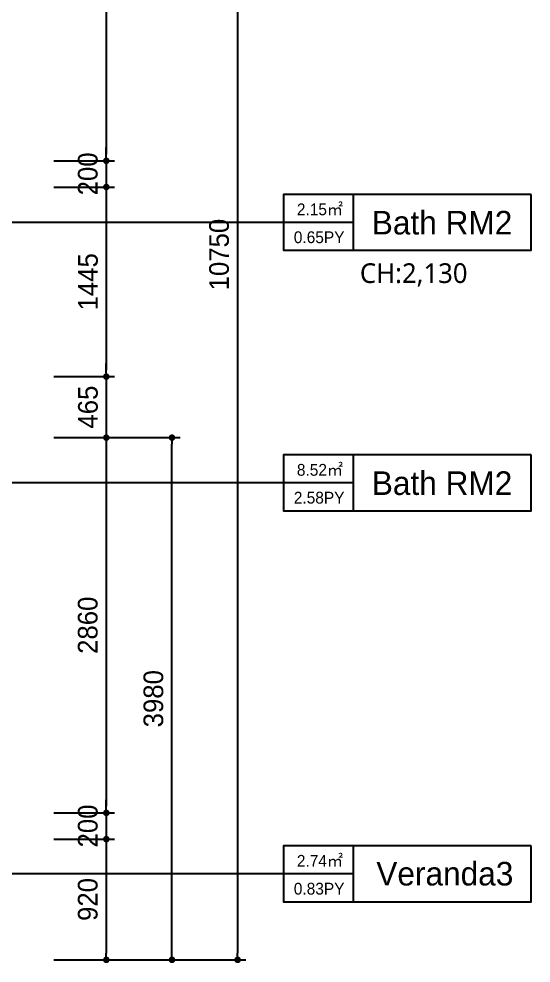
# Model space of a CAD drawing. Header units: millimetres. Extents: x 0 to 400063, y 963 to 238763.
# Drawn here: x 59537 to 63438, y 150548 to 157744 of the extents above; entities that cross this region are included whole.
import ezdxf
from ezdxf.enums import TextEntityAlignment as Align

# ---------------------------------------------------------------- set-up
doc = ezdxf.new("R2010")
doc.units = ezdxf.units.MM
doc.header["$LTSCALE"] = 40
doc.header["$PDMODE"] = 34
doc.layers.get('Defpoints').update_dxf_attribs({"color": 249})
for name, color, linetype in [('DIM', 8, 'Continuous'), ('GPG-TEXT', 3, 'Continuous'), ('SOL253', 253, 'Continuous'), ('TEXT', 4, 'Continuous')]:
    doc.layers.add(name, color=color, linetype=linetype)
doc.styles.add('GHS', font='stylu.ttf')
doc.styles.add('HY울릉도L', font='HYWULM.TTF')
doc.styles.add('스타일1', font='malgunsl.ttf')
doc.styles.add('울릉도 L', font='HYWULM.TTF')
doc.dimstyles.new('황금손50', dxfattribs={"dimscale": 50, "dimtxt": 3, "dimasz": 1, "dimexe": 1.25, "dimexo": 2, "dimgap": 1.25, "dimtad": 1, "dimdec": 0, "dimzin": 9, "dimtxsty": '울릉도 L', "dimblk": 'DOT', "dimcen": 2.5, "dimclrd": 1, "dimclre": 1, "dimadec": 0, "dimazin": 0, "dimtfac": 1, "dimtdec": 0, "dimtix": 1, "dimtmove": 0, "dimatfit": 2, "dimldrblk": 'DOT', "dimfxl": 0, "dimarcsym": 0})

# ---------------------------------------------------------------- blocks, each defined once
blk = doc.blocks.new('_Dot')
at = {"color": 0, "lineweight": -2}
blk.add_line((-0.5, 0), (-1, 0), dxfattribs=at)
at = {"color": 0, "const_width": 0.5}
blk.add_lwpolyline([(-0.25, 0, 1), (0.25, 0, 1)], format="xyb", close=True, dxfattribs=at)
blk = doc.blocks.new('*D345')
at = {"layer": 'Defpoints', "color": 0}
for p in [(59702.5, 159922.5), (59702.5, 156662.5), (60202.5, 156662.5)]:
    blk.add_point(p, dxfattribs=at)
at = {"layer": 'DIM', "color": 1, "lineweight": -2}
for p, q in [((59802.5, 159922.5), (60265, 159922.5)), ((60202.5, 159872.5), (60202.5, 156712.5)), ((59802.5, 156662.5), (60265, 156662.5))]:
    blk.add_line(p, q, dxfattribs=at)
at = {"layer": 'DIM', "color": 1, "lineweight": -2, "xscale": 50, "yscale": 50, "zscale": 50}
for p, rotation in [((60202.5, 159922.5), 90), ((60202.5, 156662.5), 270)]:
    blk.add_blockref('_Dot', p, dxfattribs=dict(at, rotation=rotation))
at = {"layer": 'DIM', "color": 0, "insert": (60061.9, 158292.5), "char_height": 150, "attachment_point": 5, "rotation": 90, "style": '울릉도 L'}
blk.add_mtext('3260', dxfattribs=at)
blk = doc.blocks.new('*D346')
at = {"layer": 'Defpoints', "color": 0}
for p in [(59702.5, 156662.5), (59702.5, 156462.5), (60202.5, 156462.5)]:
    blk.add_point(p, dxfattribs=at)
at = {"layer": 'DIM', "color": 1, "lineweight": -2}
for p, q in [((60202.5, 156712.5), (60202.5, 156762.5)), ((59802.5, 156662.5), (60265, 156662.5)), ((60202.5, 156662.5), (60202.5, 156462.5)), ((59802.5, 156462.5), (60265, 156462.5)), ((60202.5, 156412.5), (60202.5, 156362.5))]:
    blk.add_line(p, q, dxfattribs=at)
at = {"layer": 'DIM', "color": 1, "lineweight": -2, "xscale": 50, "yscale": 50, "zscale": 50}
for p, rotation in [((60202.5, 156662.5), 270), ((60202.5, 156462.5), 90)]:
    blk.add_blockref('_Dot', p, dxfattribs=dict(at, rotation=rotation))
at = {"layer": 'DIM', "color": 0, "insert": (60062, 156562.5), "char_height": 150, "attachment_point": 5, "rotation": 90, "style": '울릉도 L'}
blk.add_mtext('200', dxfattribs=at)
blk = doc.blocks.new('*D347')
at = {"layer": 'Defpoints', "color": 0}
for p in [(59702.5, 156462.5), (59702.5, 155017.5), (60202.5, 155017.5)]:
    blk.add_point(p, dxfattribs=at)
at = {"layer": 'DIM', "color": 1, "lineweight": -2}
for p, q in [((59802.5, 156462.5), (60265, 156462.5)), ((60202.5, 156412.5), (60202.5, 155067.5)), ((59802.5, 155017.5), (60265, 155017.5))]:
    blk.add_line(p, q, dxfattribs=at)
at = {"layer": 'DIM', "color": 1, "lineweight": -2, "xscale": 50, "yscale": 50, "zscale": 50}
for p, rotation in [((60202.5, 156462.5), 90), ((60202.5, 155017.5), 270)]:
    blk.add_blockref('_Dot', p, dxfattribs=dict(at, rotation=rotation))
at = {"layer": 'DIM', "color": 0, "insert": (60063.5, 155740), "char_height": 150, "attachment_point": 5, "rotation": 90, "style": '울릉도 L'}
blk.add_mtext('1445', dxfattribs=at)
blk = doc.blocks.new('*D348')
at = {"layer": 'Defpoints', "color": 0}
for p in [(59702.5, 155017.5), (59702.5, 154552.5), (60202.5, 154552.5)]:
    blk.add_point(p, dxfattribs=at)
at = {"layer": 'DIM', "color": 1, "lineweight": -2}
for p, q in [((60202.5, 155067.5), (60202.5, 155117.5)), ((59802.5, 155017.5), (60265, 155017.5)), ((60202.5, 155017.5), (60202.5, 154552.5)), ((59802.5, 154552.5), (60265, 154552.5)), ((60202.5, 154502.5), (60202.5, 154452.5))]:
    blk.add_line(p, q, dxfattribs=at)
at = {"layer": 'DIM', "color": 1, "lineweight": -2, "xscale": 50, "yscale": 50, "zscale": 50}
for p, rotation in [((60202.5, 155017.5), 270), ((60202.5, 154552.5), 90)]:
    blk.add_blockref('_Dot', p, dxfattribs=dict(at, rotation=rotation))
at = {"layer": 'DIM', "color": 0, "insert": (60063.2, 154785), "char_height": 150, "attachment_point": 5, "rotation": 90, "style": '울릉도 L'}
blk.add_mtext('465', dxfattribs=at)
blk = doc.blocks.new('*D349')
at = {"layer": 'Defpoints', "color": 0}
for p in [(59702.5, 154552.5), (59702.5, 151692.5), (60202.5, 151692.5)]:
    blk.add_point(p, dxfattribs=at)
at = {"layer": 'DIM', "color": 1, "lineweight": -2}
for p, q in [((59802.5, 154552.5), (60265, 154552.5)), ((60202.5, 154502.5), (60202.5, 151742.5)), ((59802.5, 151692.5), (60265, 151692.5))]:
    blk.add_line(p, q, dxfattribs=at)
at = {"layer": 'DIM', "color": 1, "lineweight": -2, "xscale": 50, "yscale": 50, "zscale": 50}
for p, rotation in [((60202.5, 154552.5), 90), ((60202.5, 151692.5), 270)]:
    blk.add_blockref('_Dot', p, dxfattribs=dict(at, rotation=rotation))
at = {"layer": 'DIM', "color": 0, "insert": (60061.8, 153122.5), "char_height": 150, "attachment_point": 5, "rotation": 90, "style": '울릉도 L'}
blk.add_mtext('2860', dxfattribs=at)
blk = doc.blocks.new('*D350')
at = {"layer": 'Defpoints', "color": 0}
for p in [(59702.5, 151692.5), (59702.5, 151492.5), (60202.5, 151492.5)]:
    blk.add_point(p, dxfattribs=at)
at = {"layer": 'DIM', "color": 1, "lineweight": -2}
for p, q in [((60202.5, 151742.5), (60202.5, 151792.5)), ((59802.5, 151692.5), (60265, 151692.5)), ((60202.5, 151692.5), (60202.5, 151492.5)), ((59802.5, 151492.5), (60265, 151492.5)), ((60202.5, 151442.5), (60202.5, 151392.5))]:
    blk.add_line(p, q, dxfattribs=at)
at = {"layer": 'DIM', "color": 1, "lineweight": -2, "xscale": 50, "yscale": 50, "zscale": 50}
for p, rotation in [((60202.5, 151692.5), 270), ((60202.5, 151492.5), 90)]:
    blk.add_blockref('_Dot', p, dxfattribs=dict(at, rotation=rotation))
at = {"layer": 'DIM', "color": 0, "insert": (60062, 151592.5), "char_height": 150, "attachment_point": 5, "rotation": 90, "style": '울릉도 L'}
blk.add_mtext('200', dxfattribs=at)
blk = doc.blocks.new('*D351')
at = {"layer": 'Defpoints', "color": 0}
for p in [(59702.5, 151492.5), (59702.5, 150572.5), (60202.5, 150572.5)]:
    blk.add_point(p, dxfattribs=at)
at = {"layer": 'DIM', "color": 1, "lineweight": -2}
for p, q in [((59802.5, 151492.5), (60265, 151492.5)), ((60202.5, 151442.5), (60202.5, 150622.5)), ((59802.5, 150572.5), (60265, 150572.5))]:
    blk.add_line(p, q, dxfattribs=at)
at = {"layer": 'DIM', "color": 1, "lineweight": -2, "xscale": 50, "yscale": 50, "zscale": 50}
for p, rotation in [((60202.5, 151492.5), 90), ((60202.5, 150572.5), 270)]:
    blk.add_blockref('_Dot', p, dxfattribs=dict(at, rotation=rotation))
at = {"layer": 'DIM', "color": 0, "insert": (60061.9, 151032.5), "char_height": 150, "attachment_point": 5, "rotation": 90, "style": '울릉도 L'}
blk.add_mtext('920', dxfattribs=at)
blk = doc.blocks.new('*D352')
at = {"layer": 'Defpoints', "color": 0}
for p in [(59702.5, 154552.5), (60702.5, 154552.5), (59702.5, 150572.5)]:
    blk.add_point(p, dxfattribs=at)
at = {"layer": 'DIM', "color": 1, "lineweight": -2}
for p, q in [((59802.5, 154552.5), (60765, 154552.5)), ((60702.5, 150622.5), (60702.5, 154502.5)), ((59802.5, 150572.5), (60765, 150572.5))]:
    blk.add_line(p, q, dxfattribs=at)
at = {"layer": 'DIM', "color": 1, "lineweight": -2, "xscale": 50, "yscale": 50, "zscale": 50}
for p, rotation in [((60702.5, 154552.5), 90), ((60702.5, 150572.5), 270)]:
    blk.add_blockref('_Dot', p, dxfattribs=dict(at, rotation=rotation))
at = {"layer": 'DIM', "color": 0, "insert": (60561.9, 152562.5), "char_height": 150, "attachment_point": 5, "rotation": 90, "style": '울릉도 L'}
blk.add_mtext('3980', dxfattribs=at)
blk = doc.blocks.new('*D353')
at = {"layer": 'Defpoints', "color": 0}
for p in [(59702.5, 161322.5), (59702.5, 150572.5), (61202.5, 150572.5)]:
    blk.add_point(p, dxfattribs=at)
at = {"layer": 'DIM', "color": 1, "lineweight": -2}
for p, q in [((59802.5, 161322.5), (61265, 161322.5)), ((61202.5, 161272.5), (61202.5, 150622.5)), ((59802.5, 150572.5), (61265, 150572.5))]:
    blk.add_line(p, q, dxfattribs=at)
at = {"layer": 'DIM', "color": 1, "lineweight": -2, "xscale": 50, "yscale": 50, "zscale": 50}
for p, rotation in [((61202.5, 161322.5), 90), ((61202.5, 150572.5), 270)]:
    blk.add_blockref('_Dot', p, dxfattribs=dict(at, rotation=rotation))
at = {"layer": 'DIM', "color": 0, "insert": (61062, 155947.5), "char_height": 150, "attachment_point": 5, "rotation": 90, "style": '울릉도 L'}
blk.add_mtext('10750', dxfattribs=at)

msp = doc.modelspace()

# ---------------------------------------------------------------- linework, layer by layer
at = {"layer": 'SOL253'}
for p, q in [((62084.9, 155980.7), (62084.9, 156405.2)), ((61553, 156193), (58824.1, 156193)), ((62084.9, 156193), (61553, 156193)), ((62084.9, 153995.6), (62084.9, 154420.2)), ((61553, 154207.9), (58824.1, 154207.9)), ((62084.9, 154207.9), (61553, 154207.9)), ((62084.9, 151015.7), (62084.9, 151440.2)), ((61553, 151227.9), (58824.1, 151227.9)), ((62084.9, 151227.9), (61553, 151227.9))]:
    msp.add_line(p, q, dxfattribs=at)
for points in [[(63438.2, 156405.2), (61553, 156405.2), (61553, 155980.7), (63438.2, 155980.7)], [(63438.2, 154420.2), (61553, 154420.2), (61553, 153995.6), (63438.2, 153995.6)], [(63438.2, 151440.2), (61553, 151440.2), (61553, 151015.7), (63438.2, 151015.7)]]:
    msp.add_lwpolyline(points, close=True, dxfattribs=at)

# ---------------------------------------------------------------- texts
at = {"layer": 'GPG-TEXT'}
for s, height, style, p in [('2.15㎡', 90, 'HY울릉도L', (61829.9, 156247.1)), ('Bath RM2', 180, 'GHS', (62759.9, 156100.7)), ('0.65PY', 90, 'HY울릉도L', (61823.7, 156034.8)), ('8.52㎡', 90, 'HY울릉도L', (61829.9, 154262)), ('Bath RM2', 180, 'GHS', (62759.9, 154115.6)), ('2.58PY', 90, 'HY울릉도L', (61823.7, 154049.7)), ('2.74㎡', 90, 'HY울릉도L', (61829.9, 151282)), ('Veranda3', 180, 'GHS', (62781.1, 151139.1)), ('0.83PY', 90, 'HY울릉도L', (61823.7, 151069.8))]:
    msp.add_text(s, height=height, dxfattribs=dict(at, style=style)).set_placement(p, align=Align.CENTER)
at = {"layer": 'TEXT', "style": '스타일1'}
msp.add_text('CH:2,130', height=150, dxfattribs=at).set_placement((62133.8, 155731.1))

# ---------------------------------------------------------------- dimensions: what is measured, and where the dimension line sits
at = {"layer": 'DIM'}
for base, p1, p2, picture, middle in [((61202.5, 150572.5), (59702.5, 161322.5), (59702.5, 150572.5), '*D353', (61062, 155947.5)), ((60202.5, 156662.5), (59702.5, 159922.5), (59702.5, 156662.5), '*D345', (60061.9, 158292.5)), ((60202.5, 156462.5), (59702.5, 156662.5), (59702.5, 156462.5), '*D346', (60062, 156562.5)), ((60202.5, 155017.5), (59702.5, 156462.5), (59702.5, 155017.5), '*D347', (60063.5, 155740)), ((60202.5, 154552.5), (59702.5, 155017.5), (59702.5, 154552.5), '*D348', (60063.2, 154785)), ((60202.5, 151692.5), (59702.5, 154552.5), (59702.5, 151692.5), '*D349', (60061.8, 153122.5)), ((60702.5, 154552.5), (59702.5, 150572.5), (59702.5, 154552.5), '*D352', (60561.9, 152562.5)), ((60202.5, 151492.5), (59702.5, 151692.5), (59702.5, 151492.5), '*D350', (60062, 151592.5)), ((60202.5, 150572.5), (59702.5, 151492.5), (59702.5, 150572.5), '*D351', (60061.9, 151032.5))]:
    dim = msp.add_linear_dim(base=base, p1=p1, p2=p2, angle=90, dimstyle='황금손50', dxfattribs=at)
    dim.commit()
    dim.dimension.update_dxf_attribs({"geometry": picture, "text_midpoint": middle})

doc.saveas('drawing.dxf')
